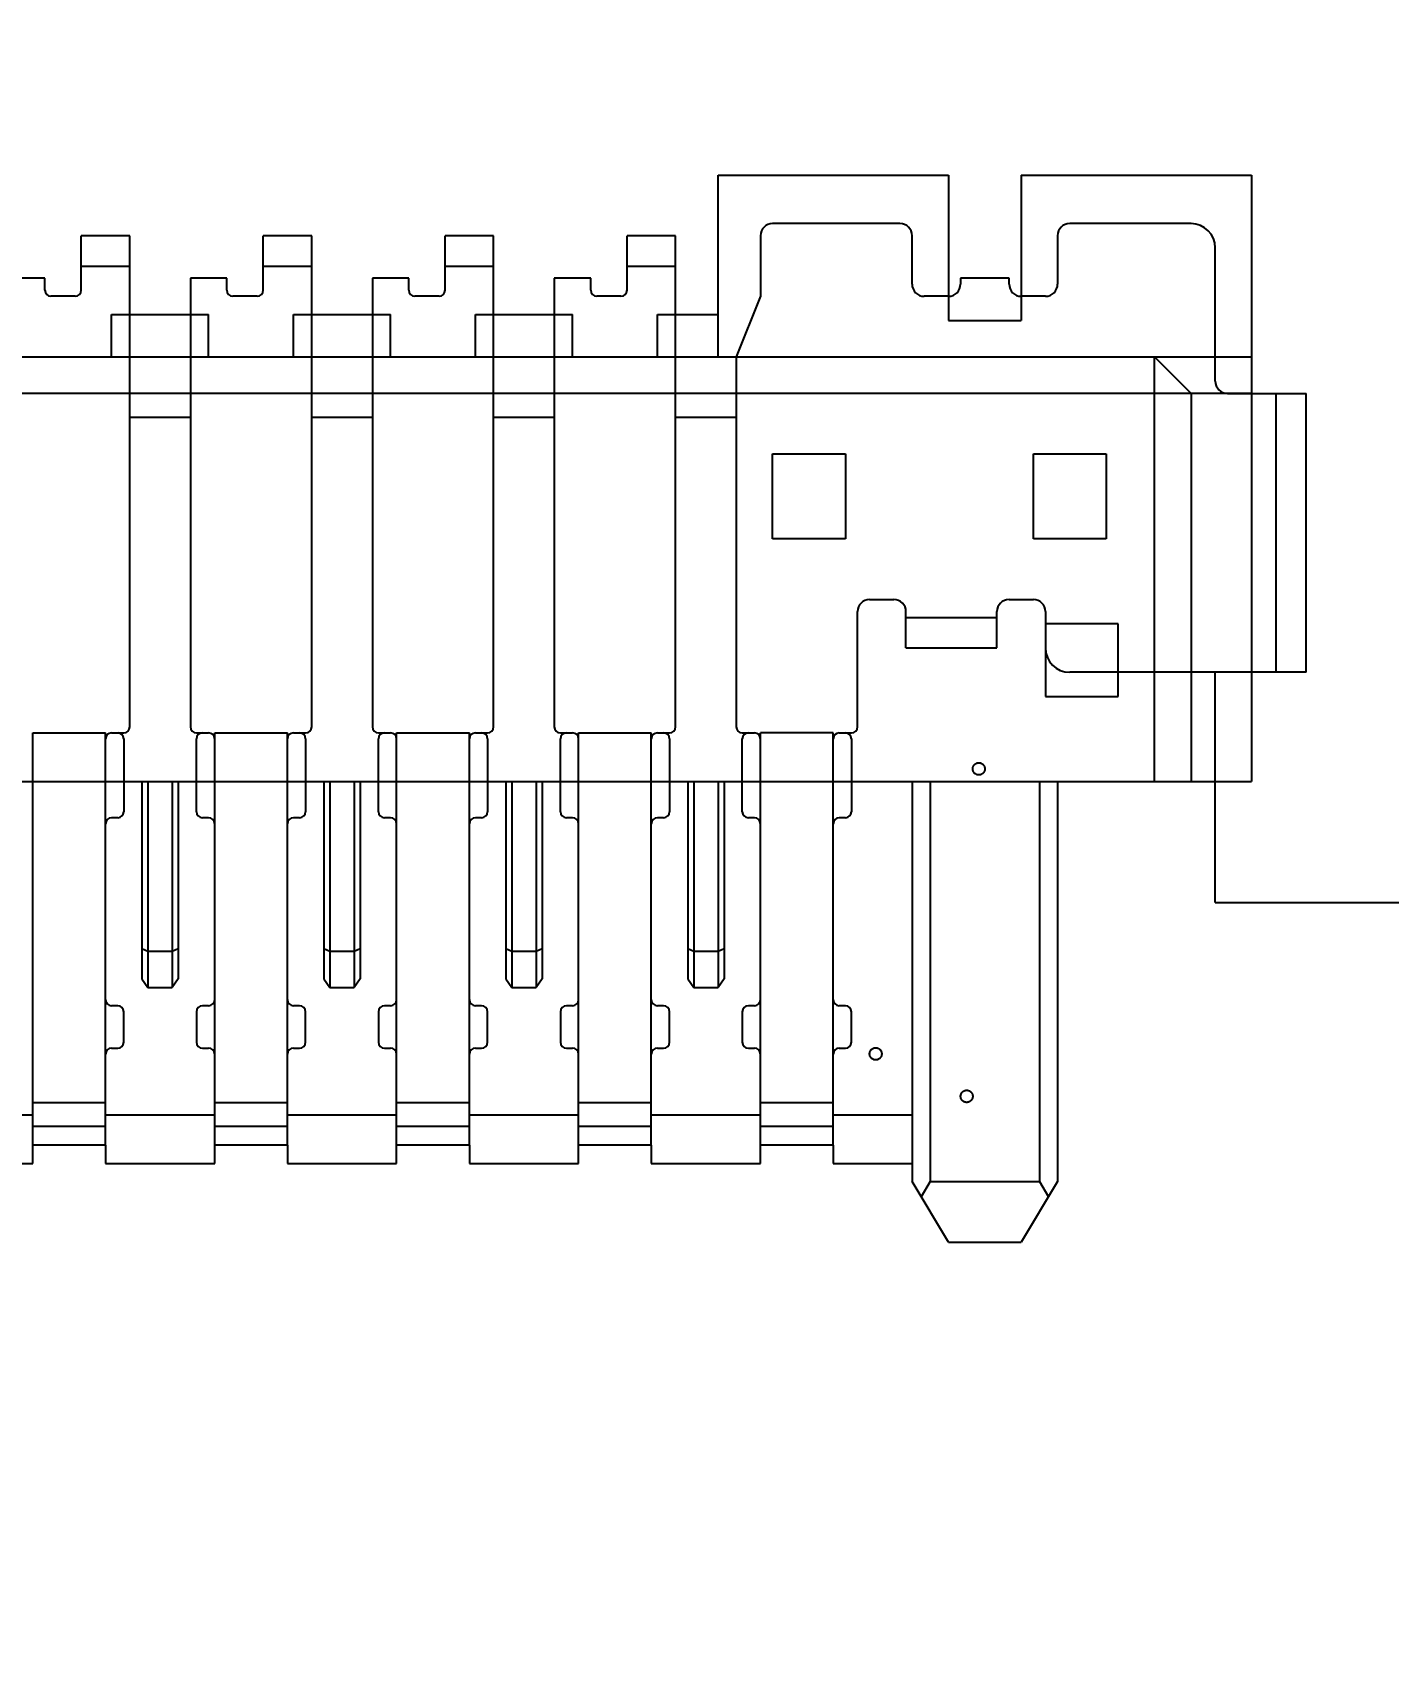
# Model space of a CAD drawing. Header units: millimetres. Extents: x 1391 to 3509, y 340 to 1753.
# Drawn here: x 2317.28 to 2328.45, y 810.66 to 824.18 of the extents above; entities that cross this region are included whole.
import ezdxf

# ---------------------------------------------------------------- set-up
doc = ezdxf.new("R2010")
doc.units = ezdxf.units.MM
doc.header["$LTSCALE"] = 46.255
doc.header["$PDMODE"] = 3
doc.header["$PDSIZE"] = 0.3125
doc.layers.get('0').update_dxf_attribs({"linetype": 'CONTINUOUS'})
doc.layers.get('Defpoints').update_dxf_attribs({"linetype": 'CONTINUOUS'})
doc.styles.get("Standard").update_dxf_attribs({"font": 'simfang.ttf'})
doc.dimstyles.new('DIMSTYLE_1', dxfattribs={"dimtxt": 5, "dimasz": 5, "dimexe": 0.18, "dimexo": 0.0625, "dimgap": 0.09, "dimtad": 1, "dimdec": 1, "dimdsep": 46, "dimtxsty": 'Standard', "dimblk": '_FILLED', "dimcen": 0.09, "dimclrt": 5, "dimadec": 0, "dimazin": 0, "dimtp": 0.5, "dimtm": 0.5, "dimtfac": 1, "dimtdec": 1, "dimtofl": 0, "dimtmove": 0, "dimatfit": 3, "dimldrblk": '_FILLED', "dimfxl": 1, "dimtolj": 1, "dimarcsym": 0})

# ---------------------------------------------------------------- blocks, each defined once
blk = doc.blocks.new('_FILLED')
at = {"color": 0, "linetype": 'ByBlock'}
blk.add_solid([(0, 0), (-1, 0.2), (-1, -0.2)], dxfattribs=at)
blk = doc.blocks.new('*D145')
at = {"color": 0, "lineweight": -2, "transparency": 16777216}
for p, q in [((3278.608, 1256.442), (3476.976, 1256.442)), ((3476.796, 752.502), (3476.796, 1251.442)), ((2229.889, 747.502), (3476.976, 747.502))]:
    blk.add_line(p, q, dxfattribs=at)
at = {"layer": 'Defpoints', "color": 0, "transparency": 16777216}
for p in [(3278.545, 1256.442), (3476.796, 1256.442), (2229.826, 747.502)]:
    blk.add_point(p, dxfattribs=at)
at = {"color": 0, "lineweight": -2, "transparency": 16777216, "xscale": 5, "yscale": 5, "zscale": 5}
for p, rotation in [((3476.796, 1256.442), 90), ((3476.796, 747.502), 270)]:
    blk.add_blockref('_FILLED', p, dxfattribs=dict(at, rotation=rotation))
at = {"color": 5, "transparency": 16777216, "insert": (3474.163, 1001.972), "char_height": 5, "attachment_point": 5, "rotation": 90}
blk.add_mtext('\\A1;508.9', dxfattribs=at)
blk = doc.blocks.new('*D146')
at = {"color": 0, "lineweight": -2, "transparency": 16777216}
for p, q in [((2229.889, 1256.442), (3508.647, 1256.442)), ((3508.467, 675.502), (3508.467, 1251.442)), ((2229.889, 670.502), (3508.647, 670.502))]:
    blk.add_line(p, q, dxfattribs=at)
at = {"layer": 'Defpoints', "color": 0, "transparency": 16777216}
for p in [(2229.826, 1256.442), (3508.467, 1256.442), (2229.826, 670.502)]:
    blk.add_point(p, dxfattribs=at)
at = {"color": 0, "lineweight": -2, "transparency": 16777216, "xscale": 5, "yscale": 5, "zscale": 5}
for p, rotation in [((3508.467, 1256.442), 90), ((3508.467, 670.502), 270)]:
    blk.add_blockref('_FILLED', p, dxfattribs=dict(at, rotation=rotation))
at = {"color": 5, "transparency": 16777216, "insert": (3505.834, 963.472), "char_height": 5, "attachment_point": 5, "rotation": 90}
blk.add_mtext('\\A1;585.9', dxfattribs=at)
blk = doc.blocks.new('*D160')
at = {"color": 0, "lineweight": -2, "transparency": 16777216}
for p, q in [((2268.081, 670.564), (2268.081, 1710.806)), ((3280.976, 670.564), (3280.976, 1710.806)), ((2273.081, 1710.626), (3275.976, 1710.626))]:
    blk.add_line(p, q, dxfattribs=at)
at = {"layer": 'Defpoints', "color": 0, "transparency": 16777216}
for p in [(3280.976, 1710.626), (2268.081, 670.502), (3280.976, 670.502)]:
    blk.add_point(p, dxfattribs=at)
at = {"color": 0, "lineweight": -2, "transparency": 16777216, "xscale": 5, "yscale": 5, "zscale": 5, "rotation": 180}
blk.add_blockref('_FILLED', (2268.081, 1710.626), dxfattribs=at)
at = {"color": 0, "lineweight": -2, "transparency": 16777216, "xscale": 5, "yscale": 5, "zscale": 5}
blk.add_blockref('_FILLED', (3280.976, 1710.626), dxfattribs=at)
at = {"color": 5, "transparency": 16777216, "insert": (2774.529, 1713.259), "char_height": 5, "attachment_point": 5}
blk.add_mtext('\\A1;1012.9', dxfattribs=at)
blk = doc.blocks.new('*D161')
at = {"color": 0, "lineweight": -2, "transparency": 16777216}
for p, q in [((2229.826, 670.564), (2229.826, 1746.94)), ((3280.976, 670.564), (3280.976, 1746.94)), ((2234.826, 1746.76), (3275.976, 1746.76))]:
    blk.add_line(p, q, dxfattribs=at)
at = {"layer": 'Defpoints', "color": 0, "transparency": 16777216}
for p in [(3280.976, 1746.76), (2229.826, 670.502), (3280.976, 670.502)]:
    blk.add_point(p, dxfattribs=at)
at = {"color": 0, "lineweight": -2, "transparency": 16777216, "xscale": 5, "yscale": 5, "zscale": 5, "rotation": 180}
blk.add_blockref('_FILLED', (2229.826, 1746.76), dxfattribs=at)
at = {"color": 0, "lineweight": -2, "transparency": 16777216, "xscale": 5, "yscale": 5, "zscale": 5}
blk.add_blockref('_FILLED', (3280.976, 1746.76), dxfattribs=at)
at = {"color": 5, "transparency": 16777216, "insert": (2755.401, 1749.393), "char_height": 5, "attachment_point": 5}
blk.add_mtext('\\A1;1051.2', dxfattribs=at)
blk = doc.blocks.new('*D174')
at = {"color": 0, "lineweight": -2, "transparency": 16777216}
for p, q in [((3116.764, 1256.442), (1396.341, 1256.442)), ((1396.521, 668.242), (1396.521, 1251.442)), ((3116.764, 663.242), (1396.341, 663.242))]:
    blk.add_line(p, q, dxfattribs=at)
at = {"layer": 'Defpoints', "color": 0, "transparency": 16777216}
for p in [(1396.521, 1256.442), (3116.826, 1256.442), (3116.826, 663.242)]:
    blk.add_point(p, dxfattribs=at)
at = {"color": 0, "lineweight": -2, "transparency": 16777216, "xscale": 5, "yscale": 5, "zscale": 5}
for p, rotation in [((1396.521, 1256.442), 90), ((1396.521, 663.242), 270)]:
    blk.add_blockref('_FILLED', p, dxfattribs=dict(at, rotation=rotation))
at = {"color": 5, "transparency": 16777216, "insert": (1393.888, 1004.218), "char_height": 5, "attachment_point": 5, "rotation": 90}
blk.add_mtext('\\A1;593.2', dxfattribs=at)
blk = doc.blocks.new('*D176')
at = {"color": 0, "lineweight": -2, "transparency": 16777216}
for p, q in [((2844.764, 1256.442), (1597.897, 1256.442)), ((1598.077, 738.354), (1598.077, 1251.442)), ((2844.764, 733.354), (1597.897, 733.354))]:
    blk.add_line(p, q, dxfattribs=at)
at = {"layer": 'Defpoints', "color": 0, "transparency": 16777216}
for p in [(1598.077, 1256.442), (2844.826, 1256.442), (2844.826, 733.354)]:
    blk.add_point(p, dxfattribs=at)
at = {"color": 0, "lineweight": -2, "transparency": 16777216, "xscale": 5, "yscale": 5, "zscale": 5}
for p, rotation in [((1598.077, 1256.442), 90), ((1598.077, 733.354), 270)]:
    blk.add_blockref('_FILLED', p, dxfattribs=dict(at, rotation=rotation))
at = {"color": 5, "transparency": 16777216, "insert": (1595.444, 994.898), "char_height": 5, "attachment_point": 5, "rotation": 90}
blk.add_mtext('\\A1;523.1', dxfattribs=at)
blk = doc.blocks.new('*D177')
at = {"color": 0, "lineweight": -2, "transparency": 16777216}
for p, q in [((2467.283, 1256.442), (1525.642, 1256.442)), ((1525.822, 714.647), (1525.822, 1251.442)), ((2467.283, 709.647), (1525.642, 709.647))]:
    blk.add_line(p, q, dxfattribs=at)
at = {"layer": 'Defpoints', "color": 0, "transparency": 16777216}
for p in [(1525.822, 1256.442), (2467.345, 1256.442), (2467.345, 709.647)]:
    blk.add_point(p, dxfattribs=at)
at = {"color": 0, "lineweight": -2, "transparency": 16777216, "xscale": 5, "yscale": 5, "zscale": 5}
for p, rotation in [((1525.822, 1256.442), 90), ((1525.822, 709.647), 270)]:
    blk.add_blockref('_FILLED', p, dxfattribs=dict(at, rotation=rotation))
at = {"color": 5, "transparency": 16777216, "insert": (1523.19, 983.045), "char_height": 5, "attachment_point": 5, "rotation": 90}
blk.add_mtext('\\A1;546.8', dxfattribs=at)
blk = doc.blocks.new('*D178')
at = {"color": 0, "lineweight": -2, "transparency": 16777216}
for p, q in [((2467.22, 1256.442), (1661.924, 1256.442)), ((1662.104, 735.377), (1662.104, 1251.442)), ((2467.283, 730.377), (1661.924, 730.377))]:
    blk.add_line(p, q, dxfattribs=at)
at = {"layer": 'Defpoints', "color": 0, "transparency": 16777216}
for p in [(1662.104, 1256.442), (2467.283, 1256.442), (2467.345, 730.377)]:
    blk.add_point(p, dxfattribs=at)
at = {"color": 0, "lineweight": -2, "transparency": 16777216, "xscale": 5, "yscale": 5, "zscale": 5}
for p, rotation in [((1662.104, 1256.442), 90), ((1662.104, 730.377), 270)]:
    blk.add_blockref('_FILLED', p, dxfattribs=dict(at, rotation=rotation))
at = {"color": 5, "transparency": 16777216, "insert": (1659.472, 993.41), "char_height": 5, "attachment_point": 5, "rotation": 90}
blk.add_mtext('\\A1;526.1', dxfattribs=at)
blk = doc.blocks.new('*D179')
at = {"color": 0, "lineweight": -2, "transparency": 16777216}
for p, q in [((2467.283, 1256.442), (1720.526, 1256.442)), ((1720.706, 751.089), (1720.706, 1251.442)), ((2467.283, 746.089), (1720.526, 746.089))]:
    blk.add_line(p, q, dxfattribs=at)
at = {"layer": 'Defpoints', "color": 0, "transparency": 16777216}
for p in [(1720.706, 1256.442), (2467.345, 1256.442), (2467.345, 746.089)]:
    blk.add_point(p, dxfattribs=at)
at = {"color": 0, "lineweight": -2, "transparency": 16777216, "xscale": 5, "yscale": 5, "zscale": 5}
for p, rotation in [((1720.706, 1256.442), 90), ((1720.706, 746.089), 270)]:
    blk.add_blockref('_FILLED', p, dxfattribs=dict(at, rotation=rotation))
at = {"color": 5, "transparency": 16777216, "insert": (1718.073, 1001.265), "char_height": 5, "attachment_point": 5, "rotation": 90}
blk.add_mtext('\\A1;510.4', dxfattribs=at)
blk = doc.blocks.new('*D180')
at = {"color": 0, "lineweight": -2, "transparency": 16777216}
for p, q in [((2844.701, 1256.442), (1782.383, 1256.442)), ((1782.563, 785.553), (1782.563, 1251.442)), ((2844.764, 780.553), (1782.383, 780.553))]:
    blk.add_line(p, q, dxfattribs=at)
at = {"layer": 'Defpoints', "color": 0, "transparency": 16777216}
for p in [(1782.563, 1256.442), (2844.764, 1256.442), (2844.826, 780.553)]:
    blk.add_point(p, dxfattribs=at)
at = {"color": 0, "lineweight": -2, "transparency": 16777216, "xscale": 5, "yscale": 5, "zscale": 5}
for p, rotation in [((1782.563, 1256.442), 90), ((1782.563, 780.553), 270)]:
    blk.add_blockref('_FILLED', p, dxfattribs=dict(at, rotation=rotation))
at = {"color": 5, "transparency": 16777216, "insert": (1779.93, 1018.498), "char_height": 5, "attachment_point": 5, "rotation": 90}
blk.add_mtext('\\A1;475.9', dxfattribs=at)
blk = doc.blocks.new('*D188')
at = {"color": 0, "lineweight": -2, "transparency": 16777216}
for p, q in [((2846.764, 1256.442), (1459.362, 1256.442)), ((1459.542, 684.238), (1459.542, 1251.442)), ((2844.764, 679.238), (1459.362, 679.238))]:
    blk.add_line(p, q, dxfattribs=at)
at = {"layer": 'Defpoints', "color": 0, "transparency": 16777216}
for p in [(1459.542, 1256.442), (2846.826, 1256.442), (2844.826, 679.238)]:
    blk.add_point(p, dxfattribs=at)
at = {"color": 0, "lineweight": -2, "transparency": 16777216, "xscale": 5, "yscale": 5, "zscale": 5}
for p, rotation in [((1459.542, 1256.442), 90), ((1459.542, 679.238), 270)]:
    blk.add_blockref('_FILLED', p, dxfattribs=dict(at, rotation=rotation))
at = {"color": 5, "transparency": 16777216, "insert": (1456.909, 967.84), "char_height": 5, "attachment_point": 5, "rotation": 90}
blk.add_mtext('\\A1;577.2', dxfattribs=at)

msp = doc.modelspace()

# ---------------------------------------------------------------- linework, layer by layer
at = {"color": 3, "linetype": 'Continuous'}
for p, q in [((2322.926, 821.502), (2322.926, 823.002)), ((2322.926, 823.002), (2324.826, 823.002)), ((2324.826, 823.002), (2324.826, 821.802)), ((2325.426, 823.002), (2325.426, 821.802)), ((2325.426, 823.002), (2327.326, 823.002)), ((2327.326, 823.002), (2327.326, 818.002)), ((2324.426, 822.602), (2323.376, 822.602)), ((2326.826, 822.602), (2325.826, 822.602)), ((2317.676, 822.052), (2317.676, 822.502)), ((2318.076, 822.502), (2317.676, 822.502)), ((2318.076, 818.452), (2318.076, 822.502)), ((2319.176, 822.052), (2319.176, 822.502)), ((2319.576, 822.502), (2319.176, 822.502)), ((2319.576, 818.452), (2319.576, 822.502)), ((2320.676, 822.052), (2320.676, 822.502)), ((2320.676, 822.052), (2320.676, 822.502)), ((2321.076, 822.502), (2320.676, 822.502)), ((2321.076, 822.502), (2320.676, 822.502)), ((2321.076, 818.452), (2321.076, 822.502)), ((2321.076, 818.452), (2321.076, 822.502)), ((2322.176, 822.052), (2322.176, 822.502)), ((2322.176, 822.052), (2322.176, 822.502)), ((2322.576, 822.502), (2322.176, 822.502)), ((2322.576, 822.502), (2322.176, 822.502)), ((2322.576, 818.452), (2322.576, 822.502)), ((2322.576, 818.452), (2322.576, 822.502)), ((2323.276, 822.502), (2323.276, 822.002)), ((2324.526, 822.102), (2324.526, 822.502)), ((2325.726, 822.502), (2325.726, 822.102)), ((2327.026, 821.302), (2327.026, 822.402)), ((2317.376, 822.152), (2317.076, 822.152)), ((2317.376, 822.052), (2317.376, 822.152)), ((2317.676, 822.252), (2318.076, 822.252)), ((2318.576, 822.152), (2318.576, 818.452)), ((2318.876, 822.152), (2318.576, 822.152)), ((2318.876, 822.052), (2318.876, 822.152)), ((2319.176, 822.252), (2319.576, 822.252)), ((2320.076, 822.152), (2320.076, 818.452)), ((2320.076, 822.152), (2320.076, 818.452)), ((2320.376, 822.152), (2320.076, 822.152)), ((2320.376, 822.152), (2320.076, 822.152)), ((2320.376, 822.052), (2320.376, 822.152)), ((2320.376, 822.052), (2320.376, 822.152)), ((2320.676, 822.252), (2321.076, 822.252)), ((2320.676, 822.252), (2321.076, 822.252)), ((2321.576, 822.152), (2321.576, 818.452)), ((2321.576, 822.152), (2321.576, 818.452)), ((2321.876, 822.152), (2321.576, 822.152)), ((2321.876, 822.152), (2321.576, 822.152)), ((2321.876, 822.052), (2321.876, 822.152)), ((2321.876, 822.052), (2321.876, 822.152)), ((2322.176, 822.252), (2322.576, 822.252)), ((2322.176, 822.252), (2322.576, 822.252)), ((2324.926, 822.152), (2324.926, 822.102)), ((2325.326, 822.152), (2324.926, 822.152)), ((2325.326, 822.102), (2325.326, 822.152)), ((2317.626, 822.002), (2317.426, 822.002)), ((2319.126, 822.002), (2318.926, 822.002)), ((2320.626, 822.002), (2320.426, 822.002)), ((2320.626, 822.002), (2320.426, 822.002)), ((2322.126, 822.002), (2321.926, 822.002)), ((2322.126, 822.002), (2321.926, 822.002)), ((2323.276, 822.002), (2323.076, 821.502)), ((2324.826, 822.002), (2324.626, 822.002)), ((2325.626, 822.002), (2325.426, 822.002)), ((2317.926, 821.502), (2317.926, 821.852)), ((2317.926, 821.852), (2318.726, 821.852)), ((2318.726, 821.502), (2318.726, 821.852)), ((2319.426, 821.502), (2319.426, 821.852)), ((2319.426, 821.852), (2320.226, 821.852)), ((2319.426, 821.852), (2320.226, 821.852)), ((2320.226, 821.502), (2320.226, 821.852)), ((2320.226, 821.502), (2320.226, 821.852)), ((2320.926, 821.502), (2320.926, 821.852)), ((2320.926, 821.502), (2320.926, 821.852)), ((2320.926, 821.852), (2321.726, 821.852)), ((2320.926, 821.852), (2321.726, 821.852)), ((2321.726, 821.502), (2321.726, 821.852)), ((2321.726, 821.502), (2321.726, 821.852)), ((2322.426, 821.502), (2322.426, 821.852)), ((2322.426, 821.502), (2322.426, 821.852)), ((2322.426, 821.852), (2322.926, 821.852)), ((2324.826, 821.802), (2325.426, 821.802)), ((2306.326, 821.502), (2327.326, 821.502)), ((2323.076, 821.502), (2323.076, 818.452)), ((2326.526, 818.002), (2326.526, 821.502)), ((2326.526, 821.502), (2326.826, 821.202)), ((2327.326, 821.202), (2306.326, 821.202)), ((2326.826, 821.202), (2326.826, 818.002)), ((2327.126, 821.202), (2327.776, 821.202)), ((2327.526, 821.202), (2327.526, 818.902)), ((2327.776, 818.902), (2327.776, 821.202)), ((2318.576, 821.002), (2318.076, 821.002)), ((2320.076, 821.002), (2319.576, 821.002)), ((2320.076, 821.002), (2319.576, 821.002)), ((2321.576, 821.002), (2321.076, 821.002)), ((2321.576, 821.002), (2321.076, 821.002)), ((2323.076, 821.002), (2322.576, 821.002)), ((2323.376, 820.002), (2323.376, 820.702)), ((2323.376, 820.702), (2323.976, 820.702)), ((2323.976, 820.702), (2323.976, 820.002)), ((2325.526, 820.002), (2325.526, 820.702)), ((2325.526, 820.702), (2326.126, 820.702)), ((2326.126, 820.702), (2326.126, 820.002)), ((2323.976, 820.002), (2323.376, 820.002)), ((2326.126, 820.002), (2325.526, 820.002)), ((2324.176, 819.502), (2324.376, 819.502)), ((2325.326, 819.502), (2325.526, 819.502)), ((2324.076, 818.452), (2324.076, 819.402)), ((2324.476, 819.102), (2324.476, 819.402)), ((2325.226, 819.352), (2324.476, 819.352)), ((2325.226, 819.102), (2325.226, 819.402)), ((2325.626, 819.402), (2325.626, 819.102)), ((2326.226, 819.302), (2325.626, 819.302)), ((2326.226, 818.702), (2326.226, 819.302)), ((2324.476, 819.102), (2325.226, 819.102)), ((2325.626, 819.102), (2325.626, 818.702)), ((2327.776, 818.902), (2325.826, 818.902)), ((2327.026, 817.002), (2327.026, 818.902)), ((2325.626, 818.702), (2326.226, 818.702)), ((2317.276, 818.352), (2317.276, 818.402)), ((2317.276, 818.402), (2317.876, 818.402)), ((2317.276, 816.202), (2317.276, 818.352)), ((2317.876, 818.352), (2317.876, 818.402)), ((2317.876, 816.202), (2317.876, 818.352)), ((2317.926, 818.402), (2318.026, 818.402)), ((2318.026, 818.352), (2318.026, 817.752)), ((2318.626, 818.402), (2318.726, 818.402)), ((2318.626, 817.752), (2318.626, 818.352)), ((2318.776, 818.352), (2318.776, 818.402)), ((2318.776, 818.402), (2319.376, 818.402)), ((2318.776, 816.202), (2318.776, 818.352)), ((2319.376, 818.352), (2319.376, 818.402)), ((2319.376, 816.202), (2319.376, 818.352)), ((2319.426, 818.402), (2319.526, 818.402)), ((2319.526, 818.352), (2319.526, 817.752)), ((2320.126, 818.402), (2320.226, 818.402)), ((2320.126, 818.402), (2320.226, 818.402)), ((2320.126, 817.752), (2320.126, 818.352)), ((2320.126, 817.752), (2320.126, 818.352)), ((2320.276, 818.352), (2320.276, 818.402)), ((2320.276, 818.352), (2320.276, 818.402)), ((2320.276, 818.402), (2320.876, 818.402)), ((2320.276, 818.402), (2320.876, 818.402)), ((2320.276, 816.202), (2320.276, 818.352)), ((2320.276, 816.202), (2320.276, 818.352)), ((2320.876, 818.352), (2320.876, 818.402)), ((2320.876, 818.352), (2320.876, 818.402)), ((2320.876, 816.202), (2320.876, 818.352)), ((2320.876, 816.202), (2320.876, 818.352)), ((2320.926, 818.402), (2321.026, 818.402)), ((2320.926, 818.402), (2321.026, 818.402)), ((2321.026, 818.352), (2321.026, 817.752)), ((2321.026, 818.352), (2321.026, 817.752)), ((2321.626, 818.402), (2321.726, 818.402)), ((2321.626, 818.402), (2321.726, 818.402)), ((2321.626, 817.752), (2321.626, 818.352)), ((2321.626, 817.752), (2321.626, 818.352)), ((2321.776, 818.352), (2321.776, 818.402)), ((2321.776, 818.352), (2321.776, 818.402)), ((2321.776, 818.402), (2322.376, 818.402)), ((2321.776, 818.402), (2322.376, 818.402)), ((2321.776, 816.202), (2321.776, 818.352)), ((2321.776, 816.202), (2321.776, 818.352)), ((2322.376, 818.352), (2322.376, 818.402)), ((2322.376, 818.352), (2322.376, 818.402)), ((2322.376, 816.202), (2322.376, 818.352)), ((2322.376, 816.202), (2322.376, 818.352)), ((2322.426, 818.402), (2322.526, 818.402)), ((2322.426, 818.402), (2322.526, 818.402)), ((2322.526, 818.352), (2322.526, 817.752)), ((2322.526, 818.352), (2322.526, 817.752)), ((2323.126, 818.402), (2323.226, 818.402)), ((2323.126, 817.752), (2323.126, 818.352)), ((2323.276, 818.352), (2323.276, 818.402)), ((2323.876, 818.402), (2323.276, 818.402)), ((2323.276, 816.202), (2323.276, 818.352)), ((2323.876, 818.352), (2323.876, 818.402)), ((2323.876, 816.202), (2323.876, 818.352)), ((2323.926, 818.402), (2324.026, 818.402)), ((2324.026, 818.352), (2324.026, 817.752)), ((2310.976, 818.002), (2327.326, 818.002)), ((2318.176, 818.002), (2318.176, 816.373)), ((2318.226, 818.002), (2318.226, 816.302)), ((2318.426, 818.002), (2318.426, 816.302)), ((2318.476, 818.002), (2318.476, 816.373)), ((2319.676, 818.002), (2319.676, 816.373)), ((2319.676, 818.002), (2319.676, 816.373)), ((2319.726, 818.002), (2319.726, 816.302)), ((2319.726, 818.002), (2319.726, 816.302)), ((2319.926, 818.002), (2319.926, 816.302)), ((2319.926, 818.002), (2319.926, 816.302)), ((2319.976, 818.002), (2319.976, 816.373)), ((2319.976, 818.002), (2319.976, 816.373)), ((2321.176, 818.002), (2321.176, 816.373)), ((2321.176, 818.002), (2321.176, 816.373)), ((2321.226, 818.002), (2321.226, 816.302)), ((2321.226, 818.002), (2321.226, 816.302)), ((2321.426, 818.002), (2321.426, 816.302)), ((2321.426, 818.002), (2321.426, 816.302)), ((2321.476, 818.002), (2321.476, 816.373)), ((2321.476, 818.002), (2321.476, 816.373)), ((2322.676, 818.002), (2322.676, 816.373)), ((2322.726, 818.002), (2322.726, 816.302)), ((2322.926, 818.002), (2322.926, 816.302)), ((2322.976, 818.002), (2322.976, 816.373)), ((2324.526, 818.002), (2324.526, 814.702)), ((2324.676, 818.002), (2324.676, 814.702)), ((2325.576, 818.002), (2325.576, 814.702)), ((2325.726, 818.002), (2325.726, 814.702)), ((2317.976, 817.702), (2317.926, 817.702)), ((2318.726, 817.702), (2318.676, 817.702)), ((2319.476, 817.702), (2319.426, 817.702)), ((2320.226, 817.702), (2320.176, 817.702)), ((2320.226, 817.702), (2320.176, 817.702)), ((2320.976, 817.702), (2320.926, 817.702)), ((2320.976, 817.702), (2320.926, 817.702)), ((2321.726, 817.702), (2321.676, 817.702)), ((2321.726, 817.702), (2321.676, 817.702)), ((2322.476, 817.702), (2322.426, 817.702)), ((2322.476, 817.702), (2322.426, 817.702)), ((2323.226, 817.702), (2323.176, 817.702)), ((2323.976, 817.702), (2323.926, 817.702)), ((2327.026, 817.002), (3252.326, 817.002)), ((2318.176, 816.623), (2318.226, 816.602)), ((2318.226, 816.602), (2318.426, 816.602)), ((2318.426, 816.602), (2318.476, 816.623)), ((2319.676, 816.623), (2319.726, 816.602)), ((2319.676, 816.623), (2319.726, 816.602)), ((2319.726, 816.602), (2319.926, 816.602)), ((2319.726, 816.602), (2319.926, 816.602)), ((2319.926, 816.602), (2319.976, 816.623)), ((2319.926, 816.602), (2319.976, 816.623)), ((2321.176, 816.623), (2321.226, 816.602)), ((2321.176, 816.623), (2321.226, 816.602)), ((2321.226, 816.602), (2321.426, 816.602)), ((2321.226, 816.602), (2321.426, 816.602)), ((2321.426, 816.602), (2321.476, 816.623)), ((2321.426, 816.602), (2321.476, 816.623)), ((2322.676, 816.623), (2322.726, 816.602)), ((2322.726, 816.602), (2322.926, 816.602)), ((2322.926, 816.602), (2322.976, 816.623)), ((2318.176, 816.373), (2318.226, 816.302)), ((2318.476, 816.373), (2318.426, 816.302)), ((2319.676, 816.373), (2319.726, 816.302)), ((2319.676, 816.373), (2319.726, 816.302)), ((2319.976, 816.373), (2319.926, 816.302)), ((2319.976, 816.373), (2319.926, 816.302)), ((2321.176, 816.373), (2321.226, 816.302)), ((2321.176, 816.373), (2321.226, 816.302)), ((2321.476, 816.373), (2321.426, 816.302)), ((2321.476, 816.373), (2321.426, 816.302)), ((2322.676, 816.373), (2322.726, 816.302)), ((2322.976, 816.373), (2322.926, 816.302)), ((2317.276, 815.752), (2317.276, 816.202)), ((2317.876, 815.752), (2317.876, 816.202)), ((2318.226, 816.302), (2318.426, 816.302)), ((2318.776, 815.752), (2318.776, 816.202)), ((2319.376, 815.752), (2319.376, 816.202)), ((2319.726, 816.302), (2319.926, 816.302)), ((2319.726, 816.302), (2319.926, 816.302)), ((2320.276, 815.752), (2320.276, 816.202)), ((2320.276, 815.752), (2320.276, 816.202)), ((2320.876, 815.752), (2320.876, 816.202)), ((2320.876, 815.752), (2320.876, 816.202)), ((2321.226, 816.302), (2321.426, 816.302)), ((2321.226, 816.302), (2321.426, 816.302)), ((2321.776, 815.752), (2321.776, 816.202)), ((2321.776, 815.752), (2321.776, 816.202)), ((2322.376, 815.752), (2322.376, 816.202)), ((2322.376, 815.752), (2322.376, 816.202)), ((2322.726, 816.302), (2322.926, 816.302)), ((2323.276, 815.752), (2323.276, 816.202)), ((2323.876, 815.752), (2323.876, 816.202)), ((2317.976, 816.152), (2317.926, 816.152)), ((2318.026, 815.852), (2318.026, 816.102)), ((2318.626, 816.102), (2318.626, 815.852)), ((2318.726, 816.152), (2318.676, 816.152)), ((2319.476, 816.152), (2319.426, 816.152)), ((2319.526, 815.852), (2319.526, 816.102)), ((2320.126, 816.102), (2320.126, 815.852)), ((2320.126, 816.102), (2320.126, 815.852)), ((2320.226, 816.152), (2320.176, 816.152)), ((2320.226, 816.152), (2320.176, 816.152)), ((2320.976, 816.152), (2320.926, 816.152)), ((2320.976, 816.152), (2320.926, 816.152)), ((2321.026, 815.852), (2321.026, 816.102)), ((2321.026, 815.852), (2321.026, 816.102)), ((2321.626, 816.102), (2321.626, 815.852)), ((2321.626, 816.102), (2321.626, 815.852)), ((2321.726, 816.152), (2321.676, 816.152)), ((2321.726, 816.152), (2321.676, 816.152)), ((2322.476, 816.152), (2322.426, 816.152)), ((2322.476, 816.152), (2322.426, 816.152)), ((2322.526, 815.852), (2322.526, 816.102)), ((2322.526, 815.852), (2322.526, 816.102)), ((2323.126, 816.102), (2323.126, 815.852)), ((2323.226, 816.152), (2323.176, 816.152)), ((2323.976, 816.152), (2323.926, 816.152)), ((2324.026, 815.852), (2324.026, 816.102)), ((2317.926, 815.802), (2317.976, 815.802)), ((2318.676, 815.802), (2318.726, 815.802)), ((2319.426, 815.802), (2319.476, 815.802)), ((2320.176, 815.802), (2320.226, 815.802)), ((2320.176, 815.802), (2320.226, 815.802)), ((2320.926, 815.802), (2320.976, 815.802)), ((2320.926, 815.802), (2320.976, 815.802)), ((2321.676, 815.802), (2321.726, 815.802)), ((2321.676, 815.802), (2321.726, 815.802)), ((2322.426, 815.802), (2322.476, 815.802)), ((2322.426, 815.802), (2322.476, 815.802)), ((2323.176, 815.802), (2323.226, 815.802)), ((2323.926, 815.802), (2323.976, 815.802)), ((2317.276, 815.002), (2317.276, 815.752)), ((2317.876, 815.002), (2317.876, 815.752)), ((2318.776, 815.002), (2318.776, 815.752)), ((2319.376, 815.002), (2319.376, 815.752)), ((2320.276, 815.002), (2320.276, 815.752)), ((2320.276, 815.002), (2320.276, 815.752)), ((2320.876, 815.002), (2320.876, 815.752)), ((2320.876, 815.002), (2320.876, 815.752)), ((2321.776, 815.002), (2321.776, 815.752)), ((2321.776, 815.002), (2321.776, 815.752)), ((2322.376, 815.002), (2322.376, 815.752)), ((2322.376, 815.002), (2322.376, 815.752)), ((2323.276, 815.002), (2323.276, 815.752)), ((2323.876, 815.002), (2323.876, 815.752)), ((2316.376, 815.252), (2317.276, 815.252)), ((2317.876, 815.352), (2317.276, 815.352)), ((2317.876, 815.252), (2318.776, 815.252)), ((2319.376, 815.352), (2318.776, 815.352)), ((2319.376, 815.252), (2320.276, 815.252)), ((2319.376, 815.252), (2320.276, 815.252)), ((2320.876, 815.352), (2320.276, 815.352)), ((2320.876, 815.352), (2320.276, 815.352)), ((2320.876, 815.252), (2321.776, 815.252)), ((2320.876, 815.252), (2321.776, 815.252)), ((2322.376, 815.352), (2321.776, 815.352)), ((2322.376, 815.352), (2321.776, 815.352)), ((2322.376, 815.252), (2323.276, 815.252)), ((2323.876, 815.352), (2323.276, 815.352)), ((2323.876, 815.252), (2324.526, 815.252)), ((2317.876, 815.157), (2317.276, 815.157)), ((2319.376, 815.157), (2318.776, 815.157)), ((2320.876, 815.157), (2320.276, 815.157)), ((2320.876, 815.157), (2320.276, 815.157)), ((2322.376, 815.157), (2321.776, 815.157)), ((2322.376, 815.157), (2321.776, 815.157)), ((2323.876, 815.157), (2323.276, 815.157)), ((2317.276, 814.852), (2317.276, 815.002)), ((2317.876, 815.002), (2317.276, 815.002)), ((2317.876, 815.002), (2317.876, 814.852)), ((2318.776, 814.852), (2318.776, 815.002)), ((2319.376, 815.002), (2318.776, 815.002)), ((2319.376, 815.002), (2319.376, 814.852)), ((2320.276, 814.852), (2320.276, 815.002)), ((2320.276, 814.852), (2320.276, 815.002)), ((2320.876, 815.002), (2320.276, 815.002)), ((2320.876, 815.002), (2320.276, 815.002)), ((2320.876, 815.002), (2320.876, 814.852)), ((2320.876, 815.002), (2320.876, 814.852)), ((2321.776, 814.852), (2321.776, 815.002)), ((2321.776, 814.852), (2321.776, 815.002)), ((2322.376, 815.002), (2321.776, 815.002)), ((2322.376, 815.002), (2321.776, 815.002)), ((2322.376, 815.002), (2322.376, 814.852)), ((2322.376, 815.002), (2322.376, 814.852)), ((2323.276, 814.852), (2323.276, 815.002)), ((2323.876, 815.002), (2323.276, 815.002)), ((2323.876, 815.002), (2323.876, 814.852)), ((2316.376, 814.852), (2317.276, 814.852)), ((2317.876, 814.852), (2318.776, 814.852)), ((2319.376, 814.852), (2320.276, 814.852)), ((2319.376, 814.852), (2320.276, 814.852)), ((2320.876, 814.852), (2321.776, 814.852)), ((2320.876, 814.852), (2321.776, 814.852)), ((2322.376, 814.852), (2323.276, 814.852)), ((2323.876, 814.852), (2324.526, 814.852)), ((2324.826, 814.202), (2324.526, 814.702)), ((2324.676, 814.702), (2324.601, 814.577)), ((2324.676, 814.702), (2325.576, 814.702)), ((2325.726, 814.702), (2325.426, 814.202)), ((2325.576, 814.702), (2325.651, 814.577)), ((2324.826, 814.202), (2325.426, 814.202))]:
    msp.add_line(p, q, dxfattribs=at)
for points in [[(2325.075, 818.055), (2325.073, 818.055), (2325.071, 818.055), (2325.069, 818.056), (2325.067, 818.056), (2325.065, 818.057), (2325.062, 818.057), (2325.06, 818.058), (2325.058, 818.058), (2325.057, 818.059), (2325.055, 818.06), (2325.053, 818.061), (2325.051, 818.062), (2325.049, 818.063), (2325.047, 818.064), (2325.046, 818.066), (2325.044, 818.067), (2325.042, 818.068), (2325.041, 818.07), (2325.039, 818.071), (2325.038, 818.073), (2325.037, 818.074), (2325.035, 818.076), (2325.034, 818.078), (2325.033, 818.08), (2325.032, 818.081), (2325.031, 818.083), (2325.03, 818.085), (2325.029, 818.087), (2325.029, 818.089), (2325.028, 818.091), (2325.028, 818.093), (2325.027, 818.095), (2325.027, 818.097), (2325.026, 818.099), (2325.026, 818.102), (2325.026, 818.104), (2325.026, 818.106), (2325.026, 818.108), (2325.026, 818.11), (2325.027, 818.112), (2325.027, 818.114), (2325.027, 818.116), (2325.028, 818.118), (2325.028, 818.12), (2325.029, 818.122), (2325.03, 818.124), (2325.031, 818.126), (2325.032, 818.128), (2325.033, 818.13), (2325.034, 818.132), (2325.035, 818.133), (2325.036, 818.135), (2325.037, 818.137), (2325.039, 818.138), (2325.04, 818.14), (2325.042, 818.141), (2325.043, 818.143), (2325.045, 818.144), (2325.047, 818.145), (2325.048, 818.147), (2325.05, 818.148), (2325.052, 818.149), (2325.054, 818.15), (2325.056, 818.151), (2325.058, 818.152), (2325.06, 818.152), (2325.062, 818.153), (2325.064, 818.154), (2325.066, 818.154), (2325.068, 818.154), (2325.07, 818.155), (2325.072, 818.155), (2325.074, 818.155), (2325.076, 818.155)], [(2325.076, 818.155), (2325.078, 818.155), (2325.08, 818.155), (2325.082, 818.155), (2325.085, 818.154), (2325.087, 818.154), (2325.089, 818.154), (2325.091, 818.153), (2325.093, 818.152), (2325.095, 818.152), (2325.097, 818.151), (2325.099, 818.15), (2325.1, 818.149), (2325.102, 818.148), (2325.104, 818.147), (2325.106, 818.145), (2325.107, 818.144), (2325.109, 818.143), (2325.111, 818.141), (2325.112, 818.14), (2325.113, 818.138), (2325.115, 818.137), (2325.116, 818.135), (2325.117, 818.133), (2325.119, 818.132), (2325.12, 818.13), (2325.121, 818.128), (2325.122, 818.126), (2325.122, 818.124), (2325.123, 818.122), (2325.124, 818.12), (2325.124, 818.118), (2325.125, 818.116), (2325.125, 818.114), (2325.126, 818.112), (2325.126, 818.11), (2325.126, 818.108), (2325.126, 818.106), (2325.126, 818.104), (2325.126, 818.101), (2325.126, 818.099), (2325.125, 818.097), (2325.125, 818.095), (2325.125, 818.093), (2325.124, 818.091), (2325.123, 818.089), (2325.123, 818.087), (2325.122, 818.085), (2325.121, 818.083), (2325.12, 818.081), (2325.119, 818.079), (2325.118, 818.078), (2325.117, 818.076), (2325.115, 818.074), (2325.114, 818.073), (2325.113, 818.071), (2325.111, 818.07), (2325.11, 818.068), (2325.108, 818.067), (2325.106, 818.065), (2325.105, 818.064), (2325.103, 818.063), (2325.101, 818.062), (2325.099, 818.061), (2325.097, 818.06), (2325.096, 818.059), (2325.094, 818.058), (2325.092, 818.058), (2325.09, 818.057), (2325.087, 818.056), (2325.085, 818.056), (2325.083, 818.056), (2325.081, 818.055), (2325.079, 818.055), (2325.077, 818.055), (2325.075, 818.055)], [(2324.225, 815.705), (2324.223, 815.705), (2324.221, 815.705), (2324.219, 815.706), (2324.217, 815.706), (2324.215, 815.707), (2324.212, 815.707), (2324.21, 815.708), (2324.208, 815.708), (2324.207, 815.709), (2324.205, 815.71), (2324.203, 815.711), (2324.201, 815.712), (2324.199, 815.713), (2324.197, 815.714), (2324.196, 815.716), (2324.194, 815.717), (2324.192, 815.718), (2324.191, 815.72), (2324.189, 815.721), (2324.188, 815.723), (2324.187, 815.724), (2324.185, 815.726), (2324.184, 815.728), (2324.183, 815.73), (2324.182, 815.731), (2324.181, 815.733), (2324.18, 815.735), (2324.179, 815.737), (2324.179, 815.739), (2324.178, 815.741), (2324.178, 815.743), (2324.177, 815.745), (2324.177, 815.747), (2324.176, 815.749), (2324.176, 815.752), (2324.176, 815.754), (2324.176, 815.756), (2324.176, 815.758), (2324.176, 815.76), (2324.177, 815.762), (2324.177, 815.764), (2324.177, 815.766), (2324.178, 815.768), (2324.178, 815.77), (2324.179, 815.772), (2324.18, 815.774), (2324.181, 815.776), (2324.182, 815.778), (2324.183, 815.78), (2324.184, 815.782), (2324.185, 815.783), (2324.186, 815.785), (2324.187, 815.787), (2324.189, 815.788), (2324.19, 815.79), (2324.192, 815.791), (2324.193, 815.793), (2324.195, 815.794), (2324.197, 815.795), (2324.198, 815.797), (2324.2, 815.798), (2324.202, 815.799), (2324.204, 815.8), (2324.206, 815.801), (2324.208, 815.802), (2324.21, 815.802), (2324.212, 815.803), (2324.214, 815.804), (2324.216, 815.804), (2324.218, 815.804), (2324.22, 815.805), (2324.222, 815.805), (2324.224, 815.805), (2324.226, 815.805)], [(2324.226, 815.805), (2324.228, 815.805), (2324.23, 815.805), (2324.232, 815.805), (2324.235, 815.804), (2324.237, 815.804), (2324.239, 815.804), (2324.241, 815.803), (2324.243, 815.802), (2324.245, 815.802), (2324.247, 815.801), (2324.249, 815.8), (2324.25, 815.799), (2324.252, 815.798), (2324.254, 815.797), (2324.256, 815.795), (2324.257, 815.794), (2324.259, 815.793), (2324.261, 815.791), (2324.262, 815.79), (2324.263, 815.788), (2324.265, 815.787), (2324.266, 815.785), (2324.267, 815.783), (2324.269, 815.782), (2324.27, 815.78), (2324.271, 815.778), (2324.272, 815.776), (2324.272, 815.774), (2324.273, 815.772), (2324.274, 815.77), (2324.274, 815.768), (2324.275, 815.766), (2324.275, 815.764), (2324.276, 815.762), (2324.276, 815.76), (2324.276, 815.758), (2324.276, 815.756), (2324.276, 815.754), (2324.276, 815.751), (2324.276, 815.749), (2324.275, 815.747), (2324.275, 815.745), (2324.275, 815.743), (2324.274, 815.741), (2324.273, 815.739), (2324.273, 815.737), (2324.272, 815.735), (2324.271, 815.733), (2324.27, 815.731), (2324.269, 815.729), (2324.268, 815.728), (2324.267, 815.726), (2324.265, 815.724), (2324.264, 815.723), (2324.263, 815.721), (2324.261, 815.72), (2324.26, 815.718), (2324.258, 815.717), (2324.256, 815.715), (2324.255, 815.714), (2324.253, 815.713), (2324.251, 815.712), (2324.249, 815.711), (2324.247, 815.71), (2324.246, 815.709), (2324.244, 815.708), (2324.242, 815.708), (2324.24, 815.707), (2324.237, 815.706), (2324.235, 815.706), (2324.233, 815.706), (2324.231, 815.705), (2324.229, 815.705), (2324.227, 815.705), (2324.225, 815.705)], [(2324.976, 815.355), (2324.974, 815.355), (2324.972, 815.355), (2324.97, 815.356), (2324.968, 815.356), (2324.966, 815.356), (2324.964, 815.357), (2324.962, 815.357), (2324.96, 815.358), (2324.958, 815.359), (2324.956, 815.36), (2324.954, 815.36), (2324.952, 815.361), (2324.95, 815.362), (2324.948, 815.364), (2324.947, 815.365), (2324.945, 815.366), (2324.943, 815.367), (2324.942, 815.369), (2324.94, 815.37), (2324.939, 815.372), (2324.937, 815.374), (2324.936, 815.375), (2324.935, 815.377), (2324.934, 815.379), (2324.933, 815.38), (2324.932, 815.382), (2324.931, 815.384), (2324.93, 815.386), (2324.929, 815.388), (2324.928, 815.39), (2324.928, 815.392), (2324.927, 815.394), (2324.927, 815.396), (2324.927, 815.398), (2324.926, 815.4), (2324.926, 815.403), (2324.926, 815.405), (2324.926, 815.407), (2324.926, 815.409), (2324.926, 815.411), (2324.927, 815.413), (2324.927, 815.415), (2324.928, 815.417), (2324.928, 815.419), (2324.929, 815.421), (2324.93, 815.423), (2324.93, 815.425), (2324.931, 815.427), (2324.932, 815.429), (2324.933, 815.431), (2324.934, 815.433), (2324.936, 815.434), (2324.937, 815.436), (2324.938, 815.438), (2324.94, 815.439), (2324.941, 815.441), (2324.943, 815.442), (2324.944, 815.444), (2324.946, 815.445), (2324.947, 815.446), (2324.949, 815.447), (2324.951, 815.448), (2324.953, 815.449), (2324.955, 815.45), (2324.957, 815.451), (2324.959, 815.452), (2324.961, 815.453), (2324.963, 815.453), (2324.965, 815.454), (2324.967, 815.454), (2324.969, 815.455), (2324.971, 815.455), (2324.973, 815.455), (2324.975, 815.455), (2324.977, 815.455)], [(2324.977, 815.455), (2324.979, 815.455), (2324.982, 815.455), (2324.984, 815.455), (2324.986, 815.454), (2324.988, 815.454), (2324.99, 815.453), (2324.992, 815.453), (2324.994, 815.452), (2324.996, 815.451), (2324.998, 815.45), (2325, 815.449), (2325.001, 815.448), (2325.003, 815.447), (2325.005, 815.446), (2325.007, 815.445), (2325.008, 815.443), (2325.01, 815.442), (2325.011, 815.441), (2325.013, 815.439), (2325.014, 815.438), (2325.016, 815.436), (2325.017, 815.434), (2325.018, 815.432), (2325.019, 815.431), (2325.02, 815.429), (2325.021, 815.427), (2325.022, 815.425), (2325.023, 815.423), (2325.023, 815.421), (2325.024, 815.419), (2325.025, 815.417), (2325.025, 815.415), (2325.026, 815.413), (2325.026, 815.411), (2325.026, 815.409), (2325.026, 815.407), (2325.026, 815.405), (2325.026, 815.402), (2325.026, 815.4), (2325.026, 815.398), (2325.025, 815.396), (2325.025, 815.394), (2325.024, 815.392), (2325.024, 815.39), (2325.023, 815.388), (2325.022, 815.386), (2325.021, 815.384), (2325.021, 815.382), (2325.02, 815.38), (2325.018, 815.379), (2325.017, 815.377), (2325.016, 815.375), (2325.015, 815.373), (2325.013, 815.372), (2325.012, 815.37), (2325.011, 815.369), (2325.009, 815.367), (2325.007, 815.366), (2325.006, 815.365), (2325.004, 815.364), (2325.002, 815.362), (2325, 815.361), (2324.998, 815.36), (2324.997, 815.36), (2324.995, 815.359), (2324.993, 815.358), (2324.991, 815.357), (2324.989, 815.357), (2324.987, 815.356), (2324.985, 815.356), (2324.982, 815.356), (2324.98, 815.355), (2324.978, 815.355), (2324.976, 815.355)]]:
    msp.add_lwpolyline(points, dxfattribs=at)
for centre, radius, start, end in [((2323.376, 822.502), 0.1, 90, 180), ((2324.426, 822.502), 0.1, 0, 90), ((2325.826, 822.502), 0.1, 90, 180), ((2326.826, 822.402), 0.2, 0, 90), ((2317.426, 822.052), 0.05, 180, 270), ((2317.626, 822.052), 0.05, 270, 0), ((2318.926, 822.052), 0.05, 180, 270), ((2319.126, 822.052), 0.05, 270, 0), ((2320.426, 822.052), 0.05, 180, 270), ((2320.426, 822.052), 0.05, 180, 270), ((2320.626, 822.052), 0.05, 270, 0), ((2320.626, 822.052), 0.05, 270, 0), ((2321.926, 822.052), 0.05, 180, 270), ((2321.926, 822.052), 0.05, 180, 270), ((2322.126, 822.052), 0.05, 270, 0), ((2322.126, 822.052), 0.05, 270, 0), ((2324.626, 822.102), 0.1, 180, 270), ((2324.826, 822.102), 0.1, 270, 0), ((2325.426, 822.102), 0.1, 180, 270), ((2325.626, 822.102), 0.1, 270, 0), ((2327.126, 821.302), 0.1, 180, 270), ((2324.176, 819.402), 0.1, 90, 180), ((2324.376, 819.402), 0.1, 0, 90), ((2325.326, 819.402), 0.1, 90, 180), ((2325.526, 819.402), 0.1, 0, 90), ((2325.826, 819.102), 0.2, 180, 270), ((2317.926, 818.352), 0.05, 90, 180), ((2317.976, 818.352), 0.05, 0, 90), ((2318.026, 818.452), 0.05, 270, 0), ((2318.626, 818.452), 0.05, 180, 270), ((2318.676, 818.352), 0.05, 90, 180), ((2318.726, 818.352), 0.05, 0, 90), ((2319.426, 818.352), 0.05, 90, 180), ((2319.476, 818.352), 0.05, 0, 90), ((2319.526, 818.452), 0.05, 270, 0), ((2320.126, 818.452), 0.05, 180, 270), ((2320.126, 818.452), 0.05, 180, 270), ((2320.176, 818.352), 0.05, 90, 180), ((2320.176, 818.352), 0.05, 90, 180), ((2320.226, 818.352), 0.05, 0, 90), ((2320.226, 818.352), 0.05, 0, 90), ((2320.926, 818.352), 0.05, 90, 180), ((2320.926, 818.352), 0.05, 90, 180), ((2320.976, 818.352), 0.05, 0, 90), ((2320.976, 818.352), 0.05, 0, 90), ((2321.026, 818.452), 0.05, 270, 0), ((2321.026, 818.452), 0.05, 270, 0), ((2321.626, 818.452), 0.05, 180, 270), ((2321.626, 818.452), 0.05, 180, 270), ((2321.676, 818.352), 0.05, 90, 180), ((2321.676, 818.352), 0.05, 90, 180), ((2321.726, 818.352), 0.05, 0, 90), ((2321.726, 818.352), 0.05, 0, 90), ((2322.426, 818.352), 0.05, 90, 180), ((2322.426, 818.352), 0.05, 90, 180), ((2322.476, 818.352), 0.05, 0, 90), ((2322.476, 818.352), 0.05, 0, 90), ((2322.526, 818.452), 0.05, 270, 0), ((2322.526, 818.452), 0.05, 270, 0), ((2323.126, 818.452), 0.05, 180, 270), ((2323.176, 818.352), 0.05, 90, 180), ((2323.226, 818.352), 0.05, 0, 90), ((2323.926, 818.352), 0.05, 90, 180), ((2323.976, 818.352), 0.05, 0, 90), ((2324.026, 818.452), 0.05, 270, 0), ((2317.926, 817.652), 0.05, 90, 180), ((2317.976, 817.752), 0.05, 270, 0), ((2318.676, 817.752), 0.05, 180, 270), ((2318.726, 817.652), 0.05, 0, 90), ((2319.426, 817.652), 0.05, 90, 180), ((2319.476, 817.752), 0.05, 270, 0), ((2320.176, 817.752), 0.05, 180, 270), ((2320.176, 817.752), 0.05, 180, 270), ((2320.226, 817.652), 0.05, 0, 90), ((2320.226, 817.652), 0.05, 0, 90), ((2320.926, 817.652), 0.05, 90, 180), ((2320.926, 817.652), 0.05, 90, 180), ((2320.976, 817.752), 0.05, 270, 0), ((2320.976, 817.752), 0.05, 270, 0), ((2321.676, 817.752), 0.05, 180, 270), ((2321.676, 817.752), 0.05, 180, 270), ((2321.726, 817.652), 0.05, 0, 90), ((2321.726, 817.652), 0.05, 0, 90), ((2322.426, 817.652), 0.05, 90, 180), ((2322.426, 817.652), 0.05, 90, 180), ((2322.476, 817.752), 0.05, 270, 0), ((2322.476, 817.752), 0.05, 270, 0), ((2323.176, 817.752), 0.05, 180, 270), ((2323.226, 817.652), 0.05, 0, 90), ((2323.926, 817.652), 0.05, 90, 180), ((2323.976, 817.752), 0.05, 270, 0), ((2317.926, 816.202), 0.05, 180, 270), ((2318.726, 816.202), 0.05, 270, 0), ((2319.426, 816.202), 0.05, 180, 270), ((2320.226, 816.202), 0.05, 270, 0), ((2320.226, 816.202), 0.05, 270, 0), ((2320.926, 816.202), 0.05, 180, 270), ((2320.926, 816.202), 0.05, 180, 270), ((2321.726, 816.202), 0.05, 270, 0), ((2321.726, 816.202), 0.05, 270, 0), ((2322.426, 816.202), 0.05, 180, 270), ((2322.426, 816.202), 0.05, 180, 270), ((2323.226, 816.202), 0.05, 270, 0), ((2323.926, 816.202), 0.05, 180, 270), ((2317.976, 816.102), 0.05, 0, 90), ((2318.676, 816.102), 0.05, 90, 180), ((2319.476, 816.102), 0.05, 0, 90), ((2320.176, 816.102), 0.05, 90, 180), ((2320.176, 816.102), 0.05, 90, 180), ((2320.976, 816.102), 0.05, 0, 90), ((2320.976, 816.102), 0.05, 0, 90), ((2321.676, 816.102), 0.05, 90, 180), ((2321.676, 816.102), 0.05, 90, 180), ((2322.476, 816.102), 0.05, 0, 90), ((2322.476, 816.102), 0.05, 0, 90), ((2323.176, 816.102), 0.05, 90, 180), ((2323.976, 816.102), 0.05, 0, 90), ((2317.926, 815.752), 0.05, 90, 180), ((2317.976, 815.852), 0.05, 270, 0), ((2318.676, 815.852), 0.05, 180, 270), ((2318.726, 815.752), 0.05, 0, 90), ((2319.426, 815.752), 0.05, 90, 180), ((2319.476, 815.852), 0.05, 270, 0), ((2320.176, 815.852), 0.05, 180, 270), ((2320.176, 815.852), 0.05, 180, 270), ((2320.226, 815.752), 0.05, 0, 90), ((2320.226, 815.752), 0.05, 0, 90), ((2320.926, 815.752), 0.05, 90, 180), ((2320.926, 815.752), 0.05, 90, 180), ((2320.976, 815.852), 0.05, 270, 0), ((2320.976, 815.852), 0.05, 270, 0), ((2321.676, 815.852), 0.05, 180, 270), ((2321.676, 815.852), 0.05, 180, 270), ((2321.726, 815.752), 0.05, 0, 90), ((2321.726, 815.752), 0.05, 0, 90), ((2322.426, 815.752), 0.05, 90, 180), ((2322.426, 815.752), 0.05, 90, 180), ((2322.476, 815.852), 0.05, 270, 0), ((2322.476, 815.852), 0.05, 270, 0), ((2323.176, 815.852), 0.05, 180, 270), ((2323.226, 815.752), 0.05, 0, 90), ((2323.926, 815.752), 0.05, 90, 180), ((2323.976, 815.852), 0.05, 270, 0)]:
    msp.add_arc(centre, radius, start, end, dxfattribs=at)

# ---------------------------------------------------------------- dimensions: what is measured, and where the dimension line sits
at = {"color": 2}
for base, p1, p2, picture, middle in [((3280.976116305, 1746.76045146), (2229.826116305, 670.501995579), (3280.976116305, 670.501995579), '*D161', (2755.401116305, 1749.393308603)), ((3280.976, 1710.626), (2268.081, 670.502), (3280.976, 670.502), '*D160', (2774.529, 1713.259))]:
    dim = msp.add_linear_dim(base=base, p1=p1, p2=p2, dimstyle='DIMSTYLE_1', dxfattribs=at)
    dim.commit()
    dim.dimension.update_dxf_attribs({"geometry": picture, "text_midpoint": middle})
for base, p1, p2, picture, middle in [((1396.521, 1256.442), (3116.826, 663.242), (3116.826, 1256.442), '*D174', (1396.521, 1004.218)), ((1459.542, 1256.442), (2844.826, 679.238), (2846.826, 1256.442), '*D188', (1459.542, 967.84)), ((1525.822, 1256.442), (2467.345, 709.647), (2467.345, 1256.442), '*D177', (1525.822, 983.045)), ((1598.077, 1256.442), (2844.826, 733.354), (2844.826, 1256.442), '*D176', (1598.077, 994.898)), ((1662.104, 1256.442), (2467.345, 730.377), (2467.283, 1256.442), '*D178', (1662.104, 993.41)), ((1720.706, 1256.442), (2467.345, 746.089), (2467.345, 1256.442), '*D179', (1720.706, 1001.265)), ((1782.563, 1256.442), (2844.826, 780.553), (2844.764, 1256.442), '*D180', (1782.563, 1018.498))]:
    dim = msp.add_linear_dim(base=base, p1=p1, p2=p2, angle=90, dimstyle='DIMSTYLE_1', dxfattribs=at)
    dim.commit()
    dim.dimension.update_dxf_attribs({"geometry": picture, "text_midpoint": middle, "dimtype": 160})
for base, p1, p2, picture, middle in [((3476.796, 1256.442), (2229.826, 747.502), (3278.545, 1256.442), '*D145', (3474.163, 1001.972)), ((3508.467, 1256.442), (2229.826, 670.502), (2229.826, 1256.442), '*D146', (3505.834, 963.472))]:
    dim = msp.add_linear_dim(base=base, p1=p1, p2=p2, angle=90, dimstyle='DIMSTYLE_1', dxfattribs=at)
    dim.commit()
    dim.dimension.update_dxf_attribs({"geometry": picture, "text_midpoint": middle})

doc.saveas('drawing.dxf')
